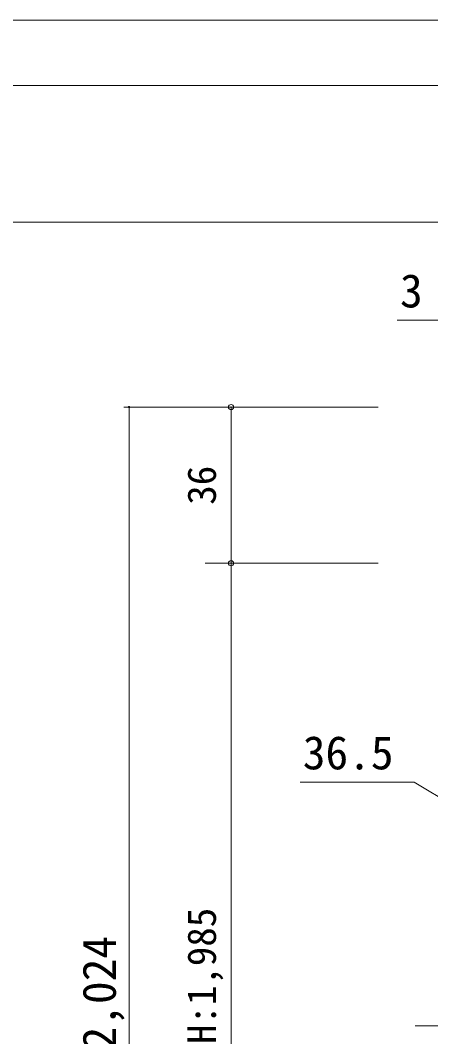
# Model space of a CAD drawing. Units: millimetres on the paper, enlarged 10 times, with parts at other scales. Extents: x -2000 to 2000, y -1385 to 1385.
# Drawn here: x -1405 to -1090, y 604 to 1385 of the extents above; entities that cross this region are included whole.
import ezdxf
from ezdxf.enums import TextEntityAlignment as Align

# ---------------------------------------------------------------- set-up
doc = ezdxf.new("R2010")
doc.units = ezdxf.units.MM
doc.header["$LTSCALE"] = 10
doc.header["$PDMODE"] = 32
doc.header["$PDSIZE"] = 4
doc.linetypes.add('DOUBLE_CHAIN2', pattern=[12.8, 9, -1, 0.6, -0.6, 0.6, -1])
for name, color, linetype, lineweight in [('1-0_H-SYM', 7, 'Continuous', 20), ('1-1_0', 7, 'Continuous', 20), ('2-0_18', 7, 'Continuous', 18)]:
    doc.layers.add(name, color=color, linetype=linetype, lineweight=lineweight)
doc.styles.add('ＭＳ ゴシック', font='')
doc.styles.get('ＭＳ ゴシック').set_extended_font_data('MS Gothic')

msp = doc.modelspace()

# ---------------------------------------------------------------- linework, layer by layer
at = {"layer": '1-0_H-SYM'}
for p, q in [((-1950, 1335), (380, 1335)), ((-1950, 1335), (380, 1335)), ((-1950, 1230), (380, 1230)), ((-1950, 1230), (380, 1230))]:
    msp.add_line(p, q, dxfattribs=at)
at = {"layer": '1-1_0'}
for p, q in [((-1950, 1335), (380, 1335)), ((-1950, 1230), (380, 1230))]:
    msp.add_line(p, q, dxfattribs=at)
msp.add_lwpolyline([(2000, -1385), (2000, 1385), (-2000, 1385), (-2000, -1385)], dxfattribs=at)
at = {"layer": '2-0_18', "color": 4, "lineweight": 9}
for p, q in [((-1130.11, 1087.75), (-1325.69, 1087.75)), ((-1321.53, 1087.75), (-1321.53, 143.93)), ((-1263.19, 1087.75), (-1130.11, 1087.75)), ((-1243.19, 1087.75), (-1243.19, 967.75)), ((-1263.19, 967.75), (-1130.11, 967.75)), ((-1243.19, 967.75), (-1243.19, 153.93)), ((-1102.42, 799.58), (-1190.14, 799.58)), ((-1014.28, 746.75), (-1102.42, 799.58))]:
    msp.add_line(p, q, dxfattribs=at)
at = {"layer": '2-0_18', "linetype": 'DOUBLE_CHAIN2', "lineweight": 20}
msp.add_line((-561.78, 612.27), (-1101.78, 612.27), dxfattribs=at)
at = {"layer": '2-0_18', "color": 4, "lineweight": 9}
msp.add_lwpolyline([(-1075.11, 1154.55), (-1085.11, 1154.55), (-1115.39, 1154.55)], dxfattribs=at)
for start, end in [(90, 270), (270, 90)]:
    msp.add_arc((-1321.53, 1087.75), 0.521, start, end, dxfattribs=at)
at = {"layer": '2-0_18', "color": 4}
for p in [(-1243.19, 1087.75), (-1243.19, 967.75)]:
    msp.add_point(p, dxfattribs=at)

# ---------------------------------------------------------------- texts
at = {"layer": '2-0_18', "style": 'ＭＳ ゴシック'}
for s, p in [('3', (-1113.3, 1156.64)), ('36.5', (-1188.06, 801.66))]:
    msp.add_text(s, height=25.66, dxfattribs=at).set_placement(p, align=Align.BOTTOM_LEFT)
for s, height, p in [('36', 21.99, (-1248.19, 1012.75)), ('枠内IH:1,985', 21.99, (-1248.19, 523.34)), ('枠外H:2,024', 25.66, (-1324.03, 489.18))]:
    msp.add_text(s, height=height, rotation=90, dxfattribs=at).set_placement(p, align=Align.BOTTOM_LEFT)

doc.saveas('drawing.dxf')
